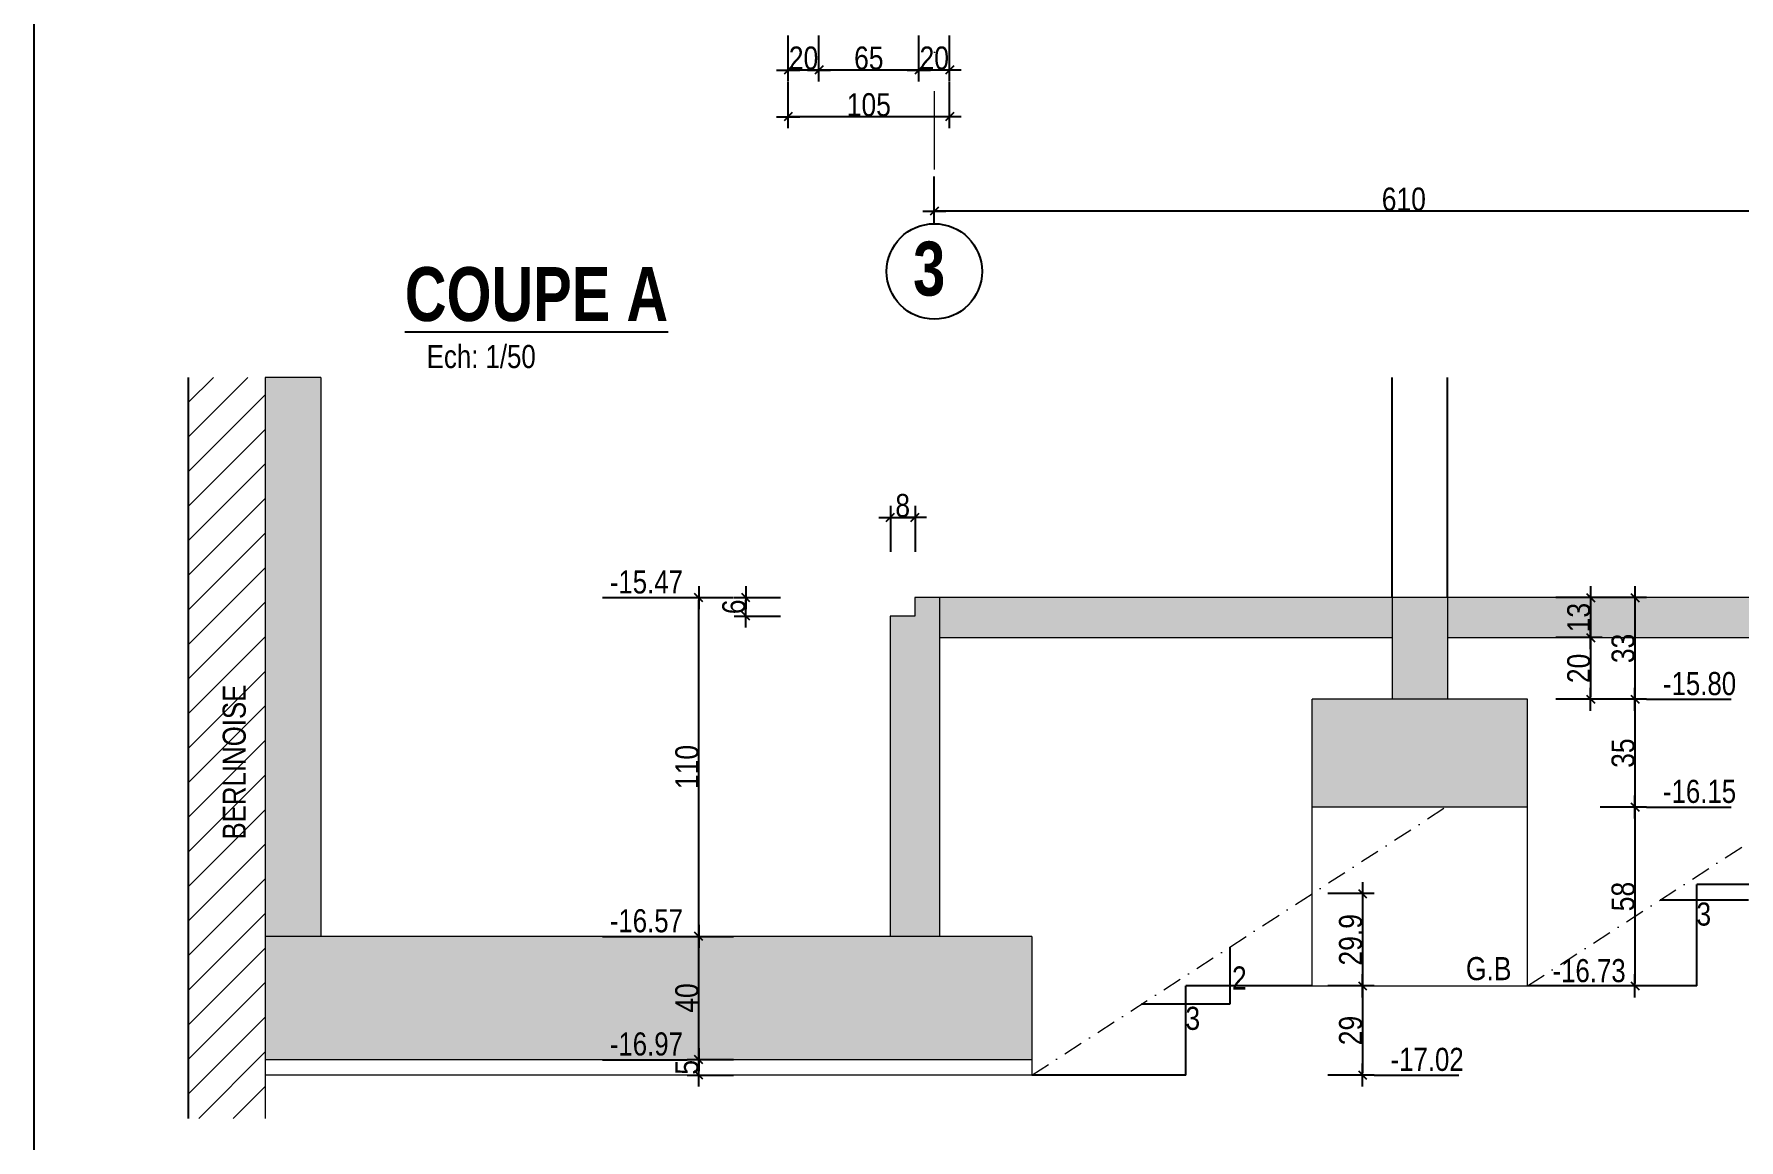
# Model space of a CAD drawing. Header units: centimetres. Extents: x 27441 to 36330, y -3271 to 929.
# Drawn here: x 28491 to 29598, y -2567 to -1849 of the extents above; entities that cross this region are included whole.
import ezdxf
from ezdxf.enums import TextEntityAlignment as Align

# ---------------------------------------------------------------- set-up
doc = ezdxf.new("R2010")
doc.units = ezdxf.units.CM
doc.header["$PDMODE"] = 1
doc.header["$PDSIZE"] = -2
doc.linetypes.add('TIRETPTX2', pattern=[50.8, 25.4, -12.7, 0, -12.7])
doc.layers.get('0').update_dxf_attribs({"lineweight": 18, "true_color": 0x848484})
for name, color, linetype in [('01-cartouche', 7, 'Continuous'), ('01-cartouche-cage A', 7, 'Continuous'), ('01_cote_gen', 4, 'Continuous'), ('01_linteaux', 2, 'Continuous'), ('01_poch_BN', 9, 'Continuous'), ('01_poch_murs', 253, 'Continuous'), ('01_texte', 230, 'Continuous'), ('AA_COTES', 2, 'Continuous')]:
    doc.layers.add(name, color=color, linetype=linetype)
doc.layers.add('01_murs_coup', color=5, linetype='Continuous', lineweight=60)
doc.layers.add('01_tram_axes', color=2, linetype='TIRETPTX2', lineweight=9)
doc.styles.add('Arial Narrow', font='ARIALN.TTF')
doc.styles.add('impact', font='impact.ttf')
doc.styles.add('MATTE_TXT', font='arial.ttf')
doc.styles.add('STYLE2', font='ARIALN.TTF')
doc.styles.add('stylemattecart', font='ARIALN.TTF')
doc.dimstyles.new('JB25', dxfattribs={"dimscale": 0.1, "dimtxt": 150, "dimasz": 15, "dimexe": 0.1, "dimexo": 0.1, "dimgap": 0.09, "dimtad": 1, "dimdec": 1, "dimlfac": 0.5, "dimdsep": 46, "dimtxsty": 'STYLE2', "dimblk1": 'BOND_G', "dimblk2": 'BOND_D', "dimsah": 1, "dimcen": 1.5, "dimdle": 0.01, "dimse1": 1, "dimse2": 1, "dimclrd": 4, "dimclre": 2, "dimclrt": 6, "dimazin": 2, "dimtfac": 2.333333, "dimtdec": 1, "dimtix": 1, "dimtmove": 2, "dimatfit": 3, "dimldrblk": 'BOND_G', "dimfxl": 1, "dimtolj": 1, "dimtzin": 0, "dimarcsym": 0})
doc.dimstyles.new('JB50', dxfattribs={"dimscale": 0.1, "dimtxt": 150, "dimasz": 15, "dimexe": 0.1, "dimexo": 0.1, "dimgap": 0.09, "dimtad": 1, "dimdec": 1, "dimdsep": 46, "dimtxsty": 'STYLE2', "dimblk1": 'BOND_G', "dimblk2": 'BOND_D', "dimsah": 1, "dimcen": 1.5, "dimdle": 0.01, "dimse1": 1, "dimse2": 1, "dimclrd": 4, "dimclre": 2, "dimclrt": 6, "dimazin": 2, "dimtfac": 2.333333, "dimtdec": 1, "dimtix": 1, "dimtmove": 2, "dimatfit": 3, "dimldrblk": 'BOND_G', "dimfxl": 1, "dimtolj": 1, "dimtzin": 0, "dimarcsym": 0})

# ---------------------------------------------------------------- blocks, each defined once
blk = doc.blocks.new('BOND_G')
at = {"layer": 'AA_COTES', "color": 0}
for p, q in [((0, -5), (0, 15)), ((5, 0), (-5, 0)), ((1.77, 1.77), (-1.77, -1.77))]:
    blk.add_line(p, q, dxfattribs=at)
blk = doc.blocks.new('BOND_D')
at = {"layer": 'AA_COTES', "color": 0}
for p, q in [((5, 0), (-5, 0)), ((-1.77, -1.77), (1.77, 1.77)), ((0, 5), (0, -15))]:
    blk.add_line(p, q, dxfattribs=at)
blk = doc.blocks.new('*D1223')
at = {"layer": '01_cote_gen', "color": 4, "lineweight": -2, "transparency": 16777216}
blk.add_line((29683.9, -1963.5), (29076.9, -1963.5), dxfattribs=at)
at = {"layer": 'Defpoints', "color": 0, "lineweight": 0, "transparency": 16777216}
for p in [(29685.4, -1933.3), (29075.4, -1963.5), (29075.4, -1963.5)]:
    blk.add_point(p, dxfattribs=at)
at = {"layer": '01_cote_gen', "color": 4, "lineweight": -2, "transparency": 16777216, "xscale": 1.5, "yscale": 1.5, "zscale": 1.5, "rotation": 180}
blk.add_blockref('BOND_D', (29075.4, -1963.5), dxfattribs=at)
at = {"layer": '01_cote_gen', "color": 4, "lineweight": -2, "transparency": 16777216, "xscale": 1.5, "yscale": 1.5, "zscale": 1.5}
blk.add_blockref('BOND_G', (29685.4, -1963.5), dxfattribs=at)
at = {"layer": '01_cote_gen', "color": 6, "lineweight": 0, "transparency": 16777216, "insert": (29380.4, -1955.8), "char_height": 15, "attachment_point": 5, "style": 'STYLE2'}
blk.add_mtext('\\A1;610', dxfattribs=at)
blk = doc.blocks.new('cartstruc')
at = {"layer": '01-cartouche-cage A', "linetype": 'Continuous'}
blk.add_line((0, 0), (0, 1485), dxfattribs=at)
at = {"layer": '01-cartouche-cage A', "color": 7, "style": 'stylemattecart'}
for tag, height, p in [('NOMCLIENT', 30, (-525, 1399.6)), ('ADRESSE1CLIENT', 25, (-525, 1326.7)), ('ADRESSE2CLIENT', 25, (-525, 1283.9)), ('NOMAFFAIRE1', 45, (-525.1, 1189.8)), ('NOMAFFAIRE2', 45, (-525.1, 1110.4)), ('NOMAFFAIRE3', 45, (-525.1, 1031.7)), ('ADRESSE1AFFAIRE', 20, (-525.1, 943.3)), ('ADRESSE2AFFAIRE', 20, (-525.1, 909.2)), ('INDICE-A', 15, (-959.1, 428.4)), ('DATE-A', 15, (-861.9, 428.4)), ('INDICE-B', 15, (-959.1, 400.5)), ('DATE-B', 15, (-861.9, 400.5)), ('INDICE-C', 15, (-959.1, 369.4)), ('DATE-C', 15, (-861.9, 369.4)), ('INDICE-D', 15, (-959.1, 338.3)), ('DATE-D', 15, (-861.9, 338.3)), ('INDICE-E', 15, (-959.1, 307.2)), ('DATE-E', 15, (-861.9, 307.2)), ('INDICE-F', 15, (-959.1, 276.1)), ('DATE-F', 15, (-861.9, 276.1))]:
    blk.add_attdef(tag, text='', height=height, dxfattribs=at).set_placement(p, align=Align.MIDDLE_CENTER)
for tag, height, p in [('NOMARCHI', 15, (-831.1, 803.3)), ('MODEL', 15, (-408.9, 803.3)), ('BETSTRUCTURE', 15, (-831.1, 776.5)), ('MOE', 15, (-408.9, 776.5)), ('BETFLUIDES', 15, (-831.1, 749.5)), ('CSPS', 15, (-408.9, 749.5)), ('ECONOMISTE', 15, (-831.1, 722.7)), ('OPC', 15, (-408.9, 722.7)), ('BDC', 15, (-831.1, 695.9)), ('NOMENTREPRISE', 15, (-408.9, 695.9)), ('NUMBAT', 27, (-249.5, 614.7)), ('PHASE', 35, (-249.5, 537.9)), ('CONT-SOL', 12, (-138.6, 490.2)), ('NOMDESS', 15, (-451.8, 132.3)), ('NOMING', 15, (-451.8, 104.3)), ('ECH', 15, (-451.8, 76.3)), ('NUMAFF', 25, (-196.3, 48.9))]:
    blk.add_attdef(tag, text='', height=height, dxfattribs=at).set_placement(p, align=Align.BOTTOM_LEFT)
at = {"layer": '01-cartouche-cage A', "color": 7, "style": 'stylemattecart', "width": 0.8}
for tag, p in [('TITRTEPLAN1', (-677.3, 664.6)), ('TITRTEPLAN2', (-677.3, 610.2)), ('TITRTEPLAN3', (-677.3, 556)), ('TITRTEPLAN4', (-677.3, 501.4))]:
    blk.add_attdef(tag, text='', height=33, dxfattribs=at).set_placement(p, align=Align.MIDDLE_CENTER)
at = {"layer": '01-cartouche-cage A', "color": 7, "style": 'stylemattecart'}
for tag, p in [('MODIF-A', (-802.6, 428.4)), ('MODIF-B', (-802.6, 400.5)), ('MODIF-C', (-802.6, 369.4)), ('MODIF-D', (-802.6, 338.3)), ('MODIF-E', (-802.6, 307.2)), ('MODIF-F', (-802.6, 276.1))]:
    blk.add_attdef(tag, text='', height=15, dxfattribs=at).set_placement(p, align=Align.MIDDLE_LEFT)
at = {"layer": '01-cartouche-cage A', "color": 255, "style": 'stylemattecart'}
for tag, height, p in [('N°P', 35, (-321, 256)), ('IP', 35, (-210.3, 256)), ('DATEPLAN', 15, (-257.7, 226.8))]:
    blk.add_attdef(tag, text='', height=height, dxfattribs=at).set_placement(p, align=Align.BOTTOM_LEFT)
blk = doc.blocks.new('*D1259')
at = {"layer": '01_cote_gen', "color": 4, "lineweight": -2, "transparency": 16777216}
blk.add_line((29083.9, -1902.2), (28982, -1902.2), dxfattribs=at)
at = {"layer": 'Defpoints', "color": 0, "lineweight": 0, "transparency": 16777216}
for p in [(28980.5, -1797.4), (29085.4, -1797.4), (28980.5, -1902.2)]:
    blk.add_point(p, dxfattribs=at)
at = {"layer": '01_cote_gen', "color": 4, "lineweight": -2, "transparency": 16777216, "xscale": 1.5, "yscale": 1.5, "zscale": 1.5, "rotation": 180}
blk.add_blockref('BOND_D', (28980.5, -1902.2), dxfattribs=at)
at = {"layer": '01_cote_gen', "color": 4, "lineweight": -2, "transparency": 16777216, "xscale": 1.5, "yscale": 1.5, "zscale": 1.5}
blk.add_blockref('BOND_G', (29085.4, -1902.2), dxfattribs=at)
at = {"layer": '01_cote_gen', "color": 6, "lineweight": 0, "transparency": 16777216, "insert": (29032.9, -1894.5), "char_height": 15, "attachment_point": 5, "style": 'STYLE2'}
blk.add_mtext('\\A1;105', dxfattribs=at)
blk = doc.blocks.new('*D1260')
at = {"layer": '01_cote_gen', "color": 4, "lineweight": -2, "transparency": 16777216}
blk.add_line((29083.9, -1871.9), (29066.9, -1871.9), dxfattribs=at)
at = {"layer": 'Defpoints', "color": 0, "lineweight": 0, "transparency": 16777216}
for p in [(29065.4, -1777.4), (29085.4, -1797.4), (29065.4, -1871.9)]:
    blk.add_point(p, dxfattribs=at)
at = {"layer": '01_cote_gen', "color": 4, "lineweight": -2, "transparency": 16777216, "xscale": 1.5, "yscale": 1.5, "zscale": 1.5, "rotation": 180}
blk.add_blockref('BOND_D', (29065.4, -1871.9), dxfattribs=at)
at = {"layer": '01_cote_gen', "color": 4, "lineweight": -2, "transparency": 16777216, "xscale": 1.5, "yscale": 1.5, "zscale": 1.5}
blk.add_blockref('BOND_G', (29085.4, -1871.9), dxfattribs=at)
at = {"layer": '01_cote_gen', "color": 6, "lineweight": 0, "transparency": 16777216, "insert": (29075.4, -1864.2), "char_height": 15, "attachment_point": 5, "style": 'STYLE2'}
blk.add_mtext('\\A1;20', dxfattribs=at)
blk = doc.blocks.new('*D1261')
at = {"layer": '01_cote_gen', "color": 4, "lineweight": -2, "transparency": 16777216}
blk.add_line((29063.9, -1871.9), (29002, -1871.9), dxfattribs=at)
at = {"layer": 'Defpoints', "color": 0, "lineweight": 0, "transparency": 16777216}
for p in [(29000.5, -1777.4), (29065.4, -1777.4), (29000.5, -1871.9)]:
    blk.add_point(p, dxfattribs=at)
at = {"layer": '01_cote_gen', "color": 4, "lineweight": -2, "transparency": 16777216, "xscale": 1.5, "yscale": 1.5, "zscale": 1.5, "rotation": 180}
blk.add_blockref('BOND_D', (29000.5, -1871.9), dxfattribs=at)
at = {"layer": '01_cote_gen', "color": 4, "lineweight": -2, "transparency": 16777216, "xscale": 1.5, "yscale": 1.5, "zscale": 1.5}
blk.add_blockref('BOND_G', (29065.4, -1871.9), dxfattribs=at)
at = {"layer": '01_cote_gen', "color": 6, "lineweight": 0, "transparency": 16777216, "insert": (29032.9, -1864.2), "char_height": 15, "attachment_point": 5, "style": 'STYLE2'}
blk.add_mtext('\\A1;65', dxfattribs=at)
blk = doc.blocks.new('*D1262')
at = {"layer": '01_cote_gen', "color": 4, "lineweight": -2, "transparency": 16777216}
blk.add_line((28999, -1871.9), (28982, -1871.9), dxfattribs=at)
at = {"layer": 'Defpoints', "color": 0, "lineweight": 0, "transparency": 16777216}
for p in [(28980.5, -1779.8), (29000.5, -1777.4), (28980.5, -1871.9)]:
    blk.add_point(p, dxfattribs=at)
at = {"layer": '01_cote_gen', "color": 4, "lineweight": -2, "transparency": 16777216, "xscale": 1.5, "yscale": 1.5, "zscale": 1.5, "rotation": 180}
blk.add_blockref('BOND_D', (28980.5, -1871.9), dxfattribs=at)
at = {"layer": '01_cote_gen', "color": 4, "lineweight": -2, "transparency": 16777216, "xscale": 1.5, "yscale": 1.5, "zscale": 1.5}
blk.add_blockref('BOND_G', (29000.5, -1871.9), dxfattribs=at)
at = {"layer": '01_cote_gen', "color": 6, "lineweight": 0, "transparency": 16777216, "insert": (28990.5, -1864.2), "char_height": 15, "attachment_point": 5, "style": 'STYLE2'}
blk.add_mtext('\\A1;20', dxfattribs=at)
blk = doc.blocks.new('*D1286')
at = {"layer": '01_cote_gen', "color": 4, "lineweight": -2, "transparency": 16777216}
blk.add_line((29353.6, -2408.1), (29353.6, -2465), dxfattribs=at)
at = {"layer": 'Defpoints', "color": 0, "lineweight": 0, "transparency": 16777216}
for p in [(29320.8, -2406.6), (29352.2, -2466.5), (29353.6, -2466.5)]:
    blk.add_point(p, dxfattribs=at)
at = {"layer": '01_cote_gen', "color": 4, "lineweight": -2, "transparency": 16777216, "xscale": 1.5, "yscale": 1.5, "zscale": 1.5}
for name, p, rotation in [('BOND_G', (29353.6, -2406.6), 90), ('BOND_D', (29353.6, -2466.5), 270)]:
    blk.add_blockref(name, p, dxfattribs=dict(at, rotation=rotation))
at = {"layer": '01_cote_gen', "color": 6, "lineweight": 0, "transparency": 16777216, "insert": (29345.9, -2436.6), "char_height": 15, "attachment_point": 5, "rotation": 90, "style": 'STYLE2'}
blk.add_mtext('\\A1;29.9', dxfattribs=at)
blk = doc.blocks.new('*D1287')
at = {"layer": '01_cote_gen', "color": 4, "lineweight": -2, "transparency": 16777216}
blk.add_line((28922.4, -2512.9), (28922.4, -2435.9), dxfattribs=at)
at = {"layer": 'Defpoints', "color": 0, "lineweight": 0, "transparency": 16777216}
for p in [(28922.4, -2434.4), (28950, -2434.4), (28942.4, -2514.4)]:
    blk.add_point(p, dxfattribs=at)
at = {"layer": '01_cote_gen', "color": 4, "lineweight": -2, "transparency": 16777216, "xscale": 1.5, "yscale": 1.5, "zscale": 1.5}
for name, p, rotation in [('BOND_D', (28922.4, -2434.4), 90), ('BOND_G', (28922.4, -2514.4), 270)]:
    blk.add_blockref(name, p, dxfattribs=dict(at, rotation=rotation))
at = {"layer": '01_cote_gen', "color": 6, "lineweight": 0, "transparency": 16777216, "insert": (28914.8, -2474.4), "char_height": 15, "attachment_point": 5, "rotation": 90, "style": 'STYLE2'}
blk.add_mtext('\\A1;40', dxfattribs=at)
blk = doc.blocks.new('*D1288')
at = {"layer": '01_cote_gen', "color": 4, "lineweight": -2, "transparency": 16777216}
blk.add_line((28922.4, -2432.9), (28922.4, -2215.9), dxfattribs=at)
at = {"layer": 'Defpoints', "color": 0, "lineweight": 0, "transparency": 16777216}
for p in [(28922.4, -2214.4), (29078.9, -2214.4), (29008.7, -2434.4)]:
    blk.add_point(p, dxfattribs=at)
at = {"layer": '01_cote_gen', "color": 4, "lineweight": -2, "transparency": 16777216, "xscale": 1.5, "yscale": 1.5, "zscale": 1.5}
for name, p, rotation in [('BOND_D', (28922.4, -2214.4), 90), ('BOND_G', (28922.4, -2434.4), 270)]:
    blk.add_blockref(name, p, dxfattribs=dict(at, rotation=rotation))
at = {"layer": '01_cote_gen', "color": 6, "lineweight": 0, "transparency": 16777216, "insert": (28914.8, -2324.4), "char_height": 15, "attachment_point": 5, "rotation": 90, "style": 'STYLE2'}
blk.add_mtext('\\A1;110', dxfattribs=at)
blk = doc.blocks.new('*D1289')
at = {"layer": '01_cote_gen', "color": 4, "lineweight": -2, "transparency": 16777216}
blk.add_line((28953, -2224.9), (28953, -2215.9), dxfattribs=at)
at = {"layer": 'Defpoints', "color": 0, "lineweight": 0, "transparency": 16777216}
for p in [(28953, -2214.4), (29062.9, -2214.4), (29062.9, -2226.4)]:
    blk.add_point(p, dxfattribs=at)
at = {"layer": '01_cote_gen', "color": 4, "lineweight": -2, "transparency": 16777216, "xscale": 1.5, "yscale": 1.5, "zscale": 1.5}
for name, p, rotation in [('BOND_D', (28953, -2214.4), 90), ('BOND_G', (28953, -2226.4), 270)]:
    blk.add_blockref(name, p, dxfattribs=dict(at, rotation=rotation))
at = {"layer": '01_cote_gen', "color": 6, "lineweight": 0, "transparency": 16777216, "insert": (28945.3, -2220.4), "char_height": 15, "attachment_point": 5, "rotation": 90, "style": 'STYLE2'}
blk.add_mtext('\\A1;6', dxfattribs=at)
blk = doc.blocks.new('*D1278')
at = {"layer": '01_cote_gen', "color": 4, "lineweight": -2, "transparency": 16777216}
blk.add_line((29530.5, -2281.9), (29530.5, -2348.9), dxfattribs=at)
at = {"layer": 'Defpoints', "color": 0, "lineweight": 0, "transparency": 16777216}
for p in [(29494.4, -2280.4), (29494.4, -2350.4), (29530.5, -2350.4)]:
    blk.add_point(p, dxfattribs=at)
at = {"layer": '01_cote_gen', "color": 4, "lineweight": -2, "transparency": 16777216, "xscale": 1.5, "yscale": 1.5, "zscale": 1.5}
for name, p, rotation in [('BOND_G', (29530.5, -2280.4), 90), ('BOND_D', (29530.5, -2350.4), 270)]:
    blk.add_blockref(name, p, dxfattribs=dict(at, rotation=rotation))
at = {"layer": '01_cote_gen', "color": 6, "lineweight": 0, "transparency": 16777216, "insert": (29522.9, -2315.4), "char_height": 15, "attachment_point": 5, "rotation": 90, "style": 'STYLE2'}
blk.add_mtext('\\A1;35', dxfattribs=at)
blk = doc.blocks.new('*D1279')
at = {"layer": '01_cote_gen', "color": 4, "lineweight": -2, "transparency": 16777216}
blk.add_line((29530.5, -2351.9), (29530.5, -2465), dxfattribs=at)
at = {"layer": 'Defpoints', "color": 0, "lineweight": 0, "transparency": 16777216}
for p in [(29508, -2350.4), (29527.3, -2466.5), (29530.5, -2466.5)]:
    blk.add_point(p, dxfattribs=at)
at = {"layer": '01_cote_gen', "color": 4, "lineweight": -2, "transparency": 16777216, "xscale": 1.5, "yscale": 1.5, "zscale": 1.5}
for name, p, rotation in [('BOND_G', (29530.5, -2350.4), 90), ('BOND_D', (29530.5, -2466.5), 270)]:
    blk.add_blockref(name, p, dxfattribs=dict(at, rotation=rotation))
at = {"layer": '01_cote_gen', "color": 6, "lineweight": 0, "transparency": 16777216, "insert": (29522.9, -2408.5), "char_height": 15, "attachment_point": 5, "rotation": 90, "style": 'STYLE2'}
blk.add_mtext('\\A1;58', dxfattribs=at)
blk = doc.blocks.new('*D1280')
at = {"layer": '01_cote_gen', "color": 4, "lineweight": -2, "transparency": 16777216}
blk.add_line((29530.5, -2215.9), (29530.5, -2278.9), dxfattribs=at)
at = {"layer": 'Defpoints', "color": 0, "lineweight": 0, "transparency": 16777216}
for p in [(29514.5, -2214.4), (29508, -2280.4), (29530.5, -2280.4)]:
    blk.add_point(p, dxfattribs=at)
at = {"layer": '01_cote_gen', "color": 4, "lineweight": -2, "transparency": 16777216, "xscale": 1.5, "yscale": 1.5, "zscale": 1.5}
for name, p, rotation in [('BOND_G', (29530.5, -2214.4), 90), ('BOND_D', (29530.5, -2280.4), 270)]:
    blk.add_blockref(name, p, dxfattribs=dict(at, rotation=rotation))
at = {"layer": '01_cote_gen', "color": 6, "lineweight": 0, "transparency": 16777216, "insert": (29522.9, -2247.4), "char_height": 15, "attachment_point": 5, "rotation": 90, "style": 'STYLE2'}
blk.add_mtext('\\A1;33', dxfattribs=at)
blk = doc.blocks.new('*D1290')
at = {"layer": '01_cote_gen', "color": 4, "lineweight": -2, "transparency": 16777216}
blk.add_line((29501.7, -2215.9), (29501.7, -2238.9), dxfattribs=at)
at = {"layer": 'Defpoints', "color": 0, "lineweight": 0, "transparency": 16777216}
for p in [(29469.8, -2214.4), (29469.8, -2240.4), (29501.7, -2240.4)]:
    blk.add_point(p, dxfattribs=at)
at = {"layer": '01_cote_gen', "color": 4, "lineweight": -2, "transparency": 16777216, "xscale": 1.5, "yscale": 1.5, "zscale": 1.5}
for name, p, rotation in [('BOND_G', (29501.7, -2214.4), 90), ('BOND_D', (29501.7, -2240.4), 270)]:
    blk.add_blockref(name, p, dxfattribs=dict(at, rotation=rotation))
at = {"layer": '01_cote_gen', "color": 6, "lineweight": 0, "transparency": 16777216, "insert": (29494.1, -2227.4), "char_height": 15, "attachment_point": 5, "rotation": 90, "style": 'STYLE2'}
blk.add_mtext('\\A1;13', dxfattribs=at)
blk = doc.blocks.new('*D1291')
at = {"layer": '01_cote_gen', "color": 4, "lineweight": -2, "transparency": 16777216}
blk.add_line((29501.7, -2241.9), (29501.7, -2278.9), dxfattribs=at)
at = {"layer": 'Defpoints', "color": 0, "lineweight": 0, "transparency": 16777216}
for p in [(29462.6, -2240.4), (29462.6, -2280.4), (29501.7, -2280.4)]:
    blk.add_point(p, dxfattribs=at)
at = {"layer": '01_cote_gen', "color": 4, "lineweight": -2, "transparency": 16777216, "xscale": 1.5, "yscale": 1.5, "zscale": 1.5}
for name, p, rotation in [('BOND_G', (29501.7, -2240.4), 90), ('BOND_D', (29501.7, -2280.4), 270)]:
    blk.add_blockref(name, p, dxfattribs=dict(at, rotation=rotation))
at = {"layer": '01_cote_gen', "color": 6, "lineweight": 0, "transparency": 16777216, "insert": (29494.1, -2260.4), "char_height": 15, "attachment_point": 5, "rotation": 90, "style": 'STYLE2'}
blk.add_mtext('\\A1;20', dxfattribs=at)
blk = doc.blocks.new('*D1294')
at = {"layer": '01_cote_gen', "color": 4, "lineweight": -2, "transparency": 16777216}
blk.add_line((29698, -2401.9), (29698, -2465), dxfattribs=at)
at = {"layer": 'Defpoints', "color": 0, "lineweight": 0, "transparency": 16777216}
for p in [(29675.5, -2400.4), (29570.8, -2466.5), (29698, -2466.5)]:
    blk.add_point(p, dxfattribs=at)
at = {"layer": '01_cote_gen', "color": 4, "lineweight": -2, "transparency": 16777216, "xscale": 1.5, "yscale": 1.5, "zscale": 1.5}
for name, p, rotation in [('BOND_G', (29698, -2400.4), 90), ('BOND_D', (29698, -2466.5), 270)]:
    blk.add_blockref(name, p, dxfattribs=dict(at, rotation=rotation))
at = {"layer": '01_cote_gen', "color": 6, "lineweight": 0, "transparency": 16777216, "insert": (29690.3, -2433.4), "char_height": 15, "attachment_point": 5, "rotation": 90, "style": 'STYLE2'}
blk.add_mtext('\\A1;33.1', dxfattribs=at)
blk = doc.blocks.new('*D1295')
at = {"layer": '01_cote_gen', "color": 4, "lineweight": -2, "transparency": 16777216}
blk.add_line((29353.6, -2468), (29353.6, -2522.9), dxfattribs=at)
at = {"layer": 'Defpoints', "color": 0, "lineweight": 0, "transparency": 16777216}
for p in [(29238.9, -2466.5), (29238.9, -2524.4), (29353.6, -2524.4)]:
    blk.add_point(p, dxfattribs=at)
at = {"layer": '01_cote_gen', "color": 4, "lineweight": -2, "transparency": 16777216, "xscale": 1.5, "yscale": 1.5, "zscale": 1.5}
for name, p, rotation in [('BOND_G', (29353.6, -2466.5), 90), ('BOND_D', (29353.6, -2524.4), 270)]:
    blk.add_blockref(name, p, dxfattribs=dict(at, rotation=rotation))
at = {"layer": '01_cote_gen', "color": 6, "lineweight": 0, "transparency": 16777216, "insert": (29345.9, -2495.5), "char_height": 15, "attachment_point": 5, "rotation": 90, "style": 'STYLE2'}
blk.add_mtext('\\A1;29', dxfattribs=at)
blk = doc.blocks.new('*D1296')
at = {"layer": '01_cote_gen', "color": 4, "lineweight": -2, "transparency": 16777216}
blk.add_line((28922.4, -2522.9), (28922.4, -2515.9), dxfattribs=at)
at = {"layer": 'Defpoints', "color": 0, "lineweight": 0, "transparency": 16777216}
for p in [(28922.4, -2514.4), (28952.1, -2514.4), (28952.1, -2524.4)]:
    blk.add_point(p, dxfattribs=at)
at = {"layer": '01_cote_gen', "color": 4, "lineweight": -2, "transparency": 16777216, "xscale": 1.5, "yscale": 1.5, "zscale": 1.5}
for name, p, rotation in [('BOND_D', (28922.4, -2514.4), 90), ('BOND_G', (28922.4, -2524.4), 270)]:
    blk.add_blockref(name, p, dxfattribs=dict(at, rotation=rotation))
at = {"layer": '01_cote_gen', "color": 6, "lineweight": 0, "transparency": 16777216, "insert": (28914.8, -2519.4), "char_height": 15, "attachment_point": 5, "rotation": 90, "style": 'STYLE2'}
blk.add_mtext('\\A1;5', dxfattribs=at)
blk = doc.blocks.new('*D1285')
at = {"layer": '01_cote_gen', "color": 4, "lineweight": -2, "transparency": 16777216}
blk.add_line((29048.4, -2162.3), (29061.4, -2162.3), dxfattribs=at)
at = {"layer": 'Defpoints', "color": 0, "lineweight": 0, "transparency": 16777216}
for p in [(29062.9, -2162.3), (29062.9, -2214.4), (29046.9, -2226.4)]:
    blk.add_point(p, dxfattribs=at)
at = {"layer": '01_cote_gen', "color": 4, "lineweight": -2, "transparency": 16777216, "xscale": 1.5, "yscale": 1.5, "zscale": 1.5, "rotation": 180}
blk.add_blockref('BOND_G', (29046.9, -2162.3), dxfattribs=at)
at = {"layer": '01_cote_gen', "color": 4, "lineweight": -2, "transparency": 16777216, "xscale": 1.5, "yscale": 1.5, "zscale": 1.5}
blk.add_blockref('BOND_D', (29062.9, -2162.3), dxfattribs=at)
at = {"layer": '01_cote_gen', "color": 6, "lineweight": 0, "transparency": 16777216, "insert": (29054.9, -2154.7), "char_height": 15, "attachment_point": 5, "style": 'STYLE2'}
blk.add_mtext('\\A1;8', dxfattribs=at)

msp = doc.modelspace()

# ---------------------------------------------------------------- hatches: boundary and pattern name
at = {"layer": '01_poch_BN', "lineweight": 0}
h = msp.add_hatch(color=256, dxfattribs=at)
h.dxf.hatch_style = 1
h.paths.add_polyline_path([(28676.86, -2071.5), (28640.86, -2071.5), (28640.86, -2434.45), (28676.86, -2434.45)])
h.paths.add_polyline_path([(29138.86, -2434.45), (28640.86, -2434.45), (28640.86, -2514.45), (29138.86, -2514.45)])
h.paths.add_polyline_path([(29078.86, -2214.45), (29062.86, -2214.45), (29062.86, -2226.45), (29046.86, -2226.45), (29046.86, -2434.45), (29078.86, -2434.45)])
h.paths.add_polyline_path([(29372.79, -2214.45), (29078.86, -2214.45), (29078.86, -2240.45), (29372.79, -2240.45)])
h.paths.add_polyline_path([(29408.79, -2214.45), (29372.79, -2214.45), (29372.79, -2240.45), (29372.79, -2280.45), (29408.79, -2280.45)])
h.paths.add_polyline_path([(29748.79, -2214.45), (29408.79, -2214.45), (29408.79, -2240.45), (29748.79, -2240.45)])
h.paths.add_polyline_path([(29798.79, -2071.5), (29748.79, -2071.5), (29748.79, -2280.45), (29798.79, -2280.45)])
h.paths.add_polyline_path([(29798.79, -2280.45), (29748.79, -2280.45), (29658.79, -2280.45), (29658.79, -2350.45), (29798.79, -2350.45)])
h.paths.add_polyline_path([(29460.79, -2280.45), (29320.79, -2280.45), (29320.79, -2350.45), (29460.79, -2350.45)])
h.paths.add_polyline_path([(28860.82, -2515.87), (28916.02, -2515.87), (28916.02, -2492.89), (28860.82, -2492.89)], flags=9)
at = {"layer": '01_poch_murs', "lineweight": 0}
h = msp.add_hatch(dxfattribs=at)
h.set_pattern_fill('ANSI31', color=256, scale=5)
h.set_pattern_definition([(45, (964.997, -8161.073), (-11.22532, 11.22532), [])])
h.paths.add_polyline_path([(28640.86, -2071.5), (28590.86, -2071.5), (28590.86, -2552.52), (28640.86, -2552.52)])
h.paths.add_polyline_path([(28632.4, -2375.4), (28632.4, -2267.02), (28609.12, -2267.02), (28609.12, -2375.4)], flags=24)

# ---------------------------------------------------------------- linework, layer by layer
at = {"lineweight": 0}
msp.add_line((28676.86, -2071.5), (28640.86, -2071.5), dxfattribs=at)
at = {"layer": '01_linteaux'}
for p, q in [((28590.86, -2071.5), (28590.86, -2552.52)), ((29372.79, -2214.45), (29372.79, -2071.5)), ((29408.79, -2214.45), (29408.79, -2071.5)), ((29570.79, -2466.5), (29570.79, -2400.65)), ((29656.48, -2400.65), (29570.79, -2400.65)), ((29238.86, -2524.45), (29238.86, -2466.5)), ((29320.79, -2466.5), (29238.86, -2466.5)), ((29570.79, -2466.5), (29460.79, -2466.5)), ((29238.86, -2524.45), (29138.86, -2524.45))]:
    msp.add_line(p, q, dxfattribs=at)
at = {"layer": '01_murs_coup', "lineweight": 18}
for p, q in [((28640.86, -2071.5), (28640.86, -2552.52)), ((28676.86, -2071.5), (28676.86, -2434.45)), ((29062.86, -2214.45), (29062.86, -2226.45)), ((29748.79, -2214.45), (29062.86, -2214.45)), ((29078.86, -2214.45), (29078.86, -2434.45)), ((29372.79, -2214.45), (29372.79, -2280.45)), ((29408.79, -2214.45), (29408.79, -2280.45)), ((29046.86, -2226.45), (29046.86, -2434.45)), ((29062.86, -2226.45), (29046.86, -2226.45)), ((29372.79, -2240.45), (29078.86, -2240.45)), ((29748.79, -2240.45), (29408.79, -2240.45)), ((29460.79, -2280.45), (29320.79, -2280.45)), ((29320.79, -2466.5), (29320.79, -2280.45)), ((29460.79, -2466.5), (29460.79, -2280.45)), ((29460.79, -2350.45), (29320.79, -2350.45)), ((29138.86, -2434.45), (28640.86, -2434.45)), ((29138.86, -2434.45), (29138.86, -2524.45)), ((29320.79, -2466.5), (29460.79, -2466.5)), ((29138.86, -2514.45), (28640.86, -2514.45)), ((29138.86, -2524.45), (28640.86, -2524.45))]:
    msp.add_line(p, q, dxfattribs=at)
at = {"layer": '01_texte'}
for p, q in [((28859.9, -2214.45), (28914.94, -2214.45)), ((29538.03, -2280.45), (29593.08, -2280.45)), ((29538.03, -2350.45), (29593.08, -2350.45)), ((29604.18, -2410.76), (29546.87, -2410.76)), ((28859.9, -2434.45), (28914.94, -2434.45)), ((29267.3, -2441.28), (29267.3, -2478.39)), ((29267.3, -2478.39), (29209.99, -2478.39)), ((28859.9, -2514.45), (28914.94, -2514.45)), ((29361.08, -2524.45), (29416.13, -2524.45))]:
    msp.add_line(p, q, dxfattribs=at)
msp.add_circle((29075.45, -2002.64), 30.98, dxfattribs=at)
at = {"layer": '01_tram_axes', "ltscale": 2}
msp.add_line((29075.45, -1936.39), (29075.45, 797.29), dxfattribs=at)
at = {"layer": '01_tram_axes', "ltscale": 0.5}
for p, q in [((29460.79, -2466.5), (29729.73, -2292.35)), ((29138.86, -2524.45), (29407.81, -2350.3))]:
    msp.add_line(p, q, dxfattribs=at)

# ---------------------------------------------------------------- block references
at = {"layer": '01-cartouche'}
msp.add_blockref('cartstruc', (28490.72, -3270.69), dxfattribs=at)

# ---------------------------------------------------------------- texts
at = {"layer": '01_texte', "style": 'impact'}
msp.add_text('3', height=35, dxfattribs=at).set_placement((29072.11, -2000.76), align=Align.MIDDLE_CENTER)
msp.add_text('%%UCOUPE A', height=35, dxfattribs=at).set_placement((28817.03, -2045.33), align=Align.BOTTOM_CENTER)
at = {"layer": '01_texte', "style": 'MATTE_TXT', "width": 0.8}
for s, p in [('Ech: 1/50', (28781.15, -2069.89)), ('-15.47', (28888.42, -2216.22)), ('-15.80', (29572.47, -2282.22)), ('-16.15', (29572.47, -2352.22)), ('-16.57', (28888.42, -2436.22)), ('-16.73', (29500.73, -2468.61)), ('-16.97', (28888.42, -2516.22)), ('-17.02', (29395.52, -2526.22))]:
    msp.add_text(s, height=15, dxfattribs=at).set_placement(p, align=Align.BOTTOM_CENTER)
msp.add_text('BERLINOISE', height=15, rotation=90, dxfattribs=at).set_placement((28632.7, -2321.21), align=Align.BOTTOM_CENTER)
at = {"layer": '01_texte', "style": 'Arial Narrow'}
for s, p in [('3', (29570.43, -2427.38)), ('2', (29268.79, -2468.88)), ('G.B', (29420.73, -2462.81)), ('3', (29238.54, -2495.08))]:
    msp.add_text(s, height=15, dxfattribs=at).set_placement(p)

# ---------------------------------------------------------------- dimensions: what is measured, and where the dimension line sits
at = {"layer": '01_cote_gen', "lineweight": 0}
for base, p1, p2, dimstyle, picture, middle in [((28980.45, -1871.87), (29000.45, -1777.36), (28980.45, -1779.8), 'JB50', '*D1262', (28990.45, -1864.2)), ((29000.45, -1871.87), (29065.45, -1777.36), (29000.45, -1777.36), 'JB50', '*D1261', (29032.95, -1864.2)), ((29065.45, -1871.87), (29085.45, -1797.36), (29065.45, -1777.36), 'JB50', '*D1260', (29075.45, -1864.2)), ((28980.45, -1902.19), (29085.45, -1797.36), (28980.45, -1797.36), 'JB50', '*D1259', (29032.95, -1894.52)), ((29075.45, -1963.47), (29685.45, -1933.3), (29075.45, -1963.47), 'JB50', '*D1223', (29380.45, -1955.81)), ((29062.86, -2162.35), (29046.86, -2226.45), (29062.86, -2214.45), 'JB25', '*D1285', (29054.86, -2154.68))]:
    dim = msp.add_linear_dim(base=base, p1=p1, p2=p2, dimstyle=dimstyle, dxfattribs=at)
    dim.commit()
    dim.dimension.update_dxf_attribs({"geometry": picture, "text_midpoint": middle})
for base, p1, p2, picture, middle in [((28922.44, -2214.45), (29008.74, -2434.45), (29078.86, -2214.45), '*D1288', (28914.77, -2324.45)), ((28952.97, -2214.45), (29062.86, -2226.45), (29062.86, -2214.45), '*D1289', (28945.3, -2220.45)), ((29501.75, -2240.45), (29469.76, -2214.45), (29469.76, -2240.45), '*D1290', (29494.08, -2227.45)), ((29530.53, -2280.45), (29514.54, -2214.45), (29508.03, -2280.45), '*D1280', (29522.87, -2247.45)), ((29501.75, -2280.45), (29462.56, -2240.45), (29462.56, -2280.45), '*D1291', (29494.08, -2260.45)), ((29530.53, -2350.45), (29494.37, -2280.45), (29494.37, -2350.45), '*D1278', (29522.87, -2315.45)), ((29530.53, -2466.5), (29508.03, -2350.45), (29527.34, -2466.5), '*D1279', (29522.87, -2408.47)), ((29353.58, -2466.5), (29320.79, -2406.65), (29352.2, -2466.5), '*D1286', (29345.92, -2436.57)), ((29697.97, -2466.5), (29675.47, -2400.39), (29570.79, -2466.5), '*D1294', (29690.3, -2433.44)), ((28922.44, -2434.45), (28942.4, -2514.45), (28950.03, -2434.45), '*D1287', (28914.77, -2474.45)), ((29353.58, -2524.45), (29238.86, -2466.5), (29238.86, -2524.45), '*D1295', (29345.92, -2495.47)), ((28922.44, -2514.45), (28952.05, -2524.45), (28952.05, -2514.45), '*D1296', (28914.81, -2519.45))]:
    dim = msp.add_linear_dim(base=base, p1=p1, p2=p2, angle=90, dimstyle='JB25', dxfattribs=at)
    dim.commit()
    dim.dimension.update_dxf_attribs({"geometry": picture, "text_midpoint": middle})

doc.saveas('drawing.dxf')
